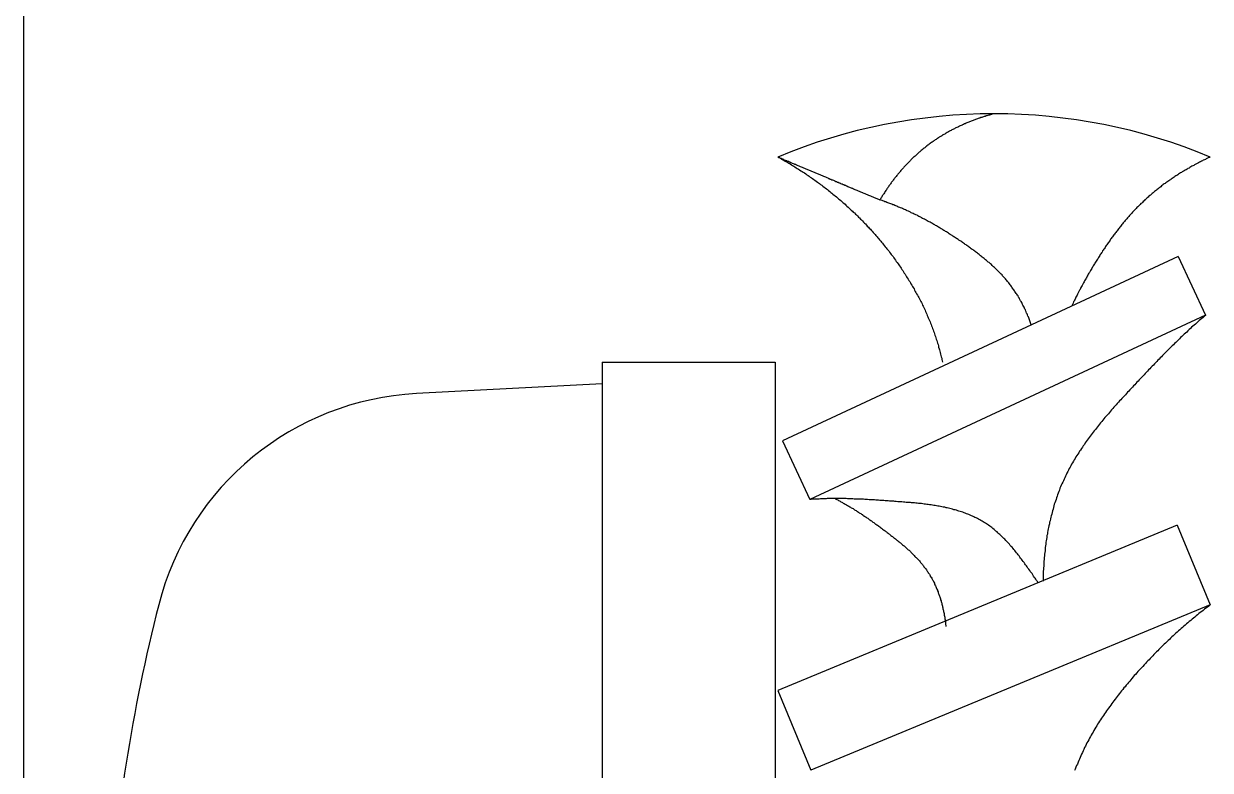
# Model space of a CAD drawing. Extents: x -644 to 649, y 141 to 558.
# Drawn here: x -478.27 to -472.78, y 231.96 to 235.42 of the extents above; entities that cross this region are included whole.
import ezdxf

# ---------------------------------------------------------------- set-up
doc = ezdxf.new("R2010")
doc.units = 0
doc.linetypes.add('CONTINOUS', pattern=[0])
doc.layers.get('0').update_dxf_attribs({"linetype": 'CONTINUOUS'})

msp = doc.modelspace()

# ---------------------------------------------------------------- linework, layer by layer
at = {"color": 7, "linetype": 'CONTINOUS'}
for p, q in [((-478.2728, 217.0009), (-478.2728, 244.5009)), ((-472.9331, 234.341), (-474.7631, 233.4876)), ((-472.9331, 234.341), (-472.8063, 234.0691)), ((-472.8063, 234.0691), (-474.6363, 233.2158)), ((-475.5967, 233.8509), (-474.7967, 233.8509)), ((-475.5967, 233.8509), (-475.5967, 227.6509)), ((-474.7967, 233.8509), (-474.7967, 227.6509)), ((-475.5967, 233.7509), (-476.4567, 233.7059)), ((-475.5967, 233.7509), (-475.5967, 227.7509)), ((-474.7631, 233.4876), (-474.6363, 233.2158)), ((-472.9378, 233.0979), (-474.7847, 232.3329)), ((-472.9378, 233.0979), (-472.7847, 232.7284)), ((-472.7847, 232.7284), (-474.6317, 231.9634)), ((-474.7847, 232.3329), (-474.6317, 231.9634))]:
    msp.add_line(p, q, dxfattribs=at)
at = {"color": 7}
for points in [[(-473.785, 235.001, 0), (-473.789, 235, 0), (-473.793, 234.999, 0), (-473.797, 234.998, 0), (-473.801, 234.997, 0), (-473.805, 234.995, 0), (-473.809, 234.994, 0), (-473.813, 234.993, 0), (-473.818, 234.992, 0), (-473.822, 234.991, 0), (-473.826, 234.989, 0), (-473.83, 234.988, 0), (-473.834, 234.987, 0), (-473.838, 234.985, 0), (-473.842, 234.984, 0), (-473.846, 234.983, 0), (-473.85, 234.981, 0), (-473.854, 234.98, 0), (-473.858, 234.979, 0), (-473.862, 234.977, 0), (-473.866, 234.976, 0), (-473.87, 234.974, 0), (-473.874, 234.973, 0), (-473.878, 234.971, 0), (-473.882, 234.97, 0), (-473.886, 234.968, 0), (-473.89, 234.967, 0), (-473.894, 234.965, 0), (-473.898, 234.964, 0), (-473.902, 234.962, 0), (-473.906, 234.96, 0), (-473.91, 234.959, 0), (-473.914, 234.957, 0), (-473.918, 234.955, 0), (-473.922, 234.954, 0), (-473.926, 234.952, 0), (-473.93, 234.95, 0), (-473.933, 234.948, 0), (-473.937, 234.947, 0), (-473.941, 234.945, 0), (-473.945, 234.943, 0), (-473.949, 234.941, 0), (-473.953, 234.939, 0), (-473.957, 234.938, 0), (-473.961, 234.936, 0), (-473.964, 234.934, 0), (-473.968, 234.932, 0), (-473.972, 234.93, 0), (-473.976, 234.928, 0), (-473.98, 234.926, 0), (-473.983, 234.924, 0), (-473.987, 234.922, 0), (-473.991, 234.92, 0), (-473.995, 234.918, 0), (-473.998, 234.916, 0), (-474.002, 234.914, 0), (-474.006, 234.911, 0), (-474.01, 234.909, 0), (-474.013, 234.907, 0), (-474.017, 234.905, 0), (-474.021, 234.903, 0), (-474.024, 234.901, 0), (-474.028, 234.898, 0), (-474.032, 234.896, 0), (-474.035, 234.894, 0), (-474.039, 234.892, 0), (-474.042, 234.889, 0), (-474.046, 234.887, 0), (-474.05, 234.885, 0), (-474.053, 234.882, 0), (-474.057, 234.88, 0), (-474.06, 234.877, 0), (-474.064, 234.875, 0), (-474.067, 234.873, 0), (-474.071, 234.87, 0), (-474.074, 234.868, 0), (-474.078, 234.865, 0), (-474.081, 234.863, 0), (-474.085, 234.86, 0), (-474.088, 234.857, 0), (-474.091, 234.855, 0), (-474.095, 234.852, 0), (-474.098, 234.85, 0), (-474.102, 234.847, 0), (-474.105, 234.844, 0), (-474.108, 234.842, 0), (-474.112, 234.839, 0), (-474.115, 234.836, 0), (-474.118, 234.834, 0), (-474.122, 234.831, 0), (-474.125, 234.828, 0), (-474.128, 234.825, 0), (-474.131, 234.823, 0), (-474.135, 234.82, 0), (-474.138, 234.817, 0), (-474.141, 234.814, 0), (-474.144, 234.811, 0), (-474.147, 234.808, 0), (-474.15, 234.805, 0), (-474.154, 234.802, 0), (-474.157, 234.8, 0), (-474.16, 234.797, 0), (-474.163, 234.794, 0), (-474.166, 234.791, 0), (-474.169, 234.788, 0), (-474.172, 234.785, 0), (-474.175, 234.782, 0), (-474.178, 234.779, 0), (-474.181, 234.776, 0), (-474.184, 234.772, 0), (-474.187, 234.769, 0), (-474.19, 234.766, 0), (-474.193, 234.763, 0), (-474.196, 234.76, 0), (-474.199, 234.757, 0), (-474.202, 234.754, 0), (-474.204, 234.751, 0), (-474.207, 234.747, 0), (-474.21, 234.744, 0), (-474.213, 234.741, 0), (-474.216, 234.738, 0), (-474.219, 234.734, 0), (-474.221, 234.731, 0), (-474.224, 234.728, 0), (-474.227, 234.725, 0), (-474.23, 234.721, 0), (-474.232, 234.718, 0), (-474.235, 234.715, 0), (-474.238, 234.711, 0), (-474.24, 234.708, 0), (-474.243, 234.705, 0), (-474.246, 234.701, 0), (-474.248, 234.698, 0), (-474.251, 234.694, 0), (-474.253, 234.691, 0), (-474.256, 234.688, 0), (-474.259, 234.684, 0), (-474.261, 234.681, 0), (-474.264, 234.677, 0), (-474.266, 234.674, 0), (-474.269, 234.67, 0), (-474.271, 234.667, 0), (-474.273, 234.663, 0), (-474.276, 234.66, 0), (-474.278, 234.656, 0), (-474.281, 234.653, 0), (-474.283, 234.649, 0), (-474.285, 234.646, 0), (-474.288, 234.642, 0), (-474.29, 234.639, 0), (-474.292, 234.635, 0), (-474.295, 234.631, 0), (-474.297, 234.628, 0), (-474.299, 234.624, 0), (-474.302, 234.621, 0), (-474.304, 234.617, 0), (-474.306, 234.613, 0), (-474.308, 234.61, 0), (-474.31, 234.606, 0), (-474.313, 234.602, 0)], [(-474.785, 234.801, 0), (-474.779, 234.798, 0), (-474.773, 234.795, 0), (-474.768, 234.791, 0), (-474.762, 234.788, 0), (-474.756, 234.785, 0), (-474.751, 234.782, 0), (-474.745, 234.779, 0), (-474.739, 234.775, 0), (-474.734, 234.772, 0), (-474.728, 234.769, 0), (-474.722, 234.765, 0), (-474.717, 234.762, 0), (-474.711, 234.758, 0), (-474.706, 234.755, 0), (-474.7, 234.751, 0), (-474.695, 234.748, 0), (-474.689, 234.744, 0), (-474.684, 234.741, 0), (-474.678, 234.737, 0), (-474.673, 234.734, 0), (-474.667, 234.73, 0), (-474.662, 234.727, 0), (-474.656, 234.723, 0), (-474.651, 234.719, 0), (-474.645, 234.716, 0), (-474.64, 234.712, 0), (-474.635, 234.708, 0), (-474.629, 234.704, 0), (-474.624, 234.701, 0), (-474.618, 234.697, 0), (-474.613, 234.693, 0), (-474.608, 234.689, 0), (-474.602, 234.685, 0), (-474.597, 234.682, 0), (-474.592, 234.678, 0), (-474.587, 234.674, 0), (-474.581, 234.67, 0), (-474.576, 234.666, 0), (-474.571, 234.662, 0), (-474.566, 234.658, 0), (-474.56, 234.654, 0), (-474.555, 234.65, 0), (-474.55, 234.646, 0), (-474.545, 234.642, 0), (-474.54, 234.637, 0), (-474.535, 234.633, 0), (-474.53, 234.629, 0), (-474.524, 234.625, 0), (-474.519, 234.621, 0), (-474.514, 234.617, 0), (-474.509, 234.612, 0), (-474.504, 234.608, 0), (-474.499, 234.604, 0), (-474.494, 234.6, 0), (-474.489, 234.595, 0), (-474.484, 234.591, 0), (-474.479, 234.587, 0), (-474.474, 234.582, 0), (-474.47, 234.578, 0), (-474.465, 234.573, 0), (-474.46, 234.569, 0), (-474.455, 234.564, 0), (-474.45, 234.56, 0), (-474.445, 234.555, 0), (-474.44, 234.551, 0), (-474.436, 234.546, 0), (-474.431, 234.542, 0), (-474.426, 234.537, 0), (-474.421, 234.533, 0), (-474.417, 234.528, 0), (-474.412, 234.523, 0), (-474.407, 234.519, 0), (-474.403, 234.514, 0), (-474.398, 234.51, 0), (-474.393, 234.505, 0), (-474.389, 234.5, 0), (-474.384, 234.495, 0), (-474.38, 234.491, 0), (-474.375, 234.486, 0), (-474.371, 234.481, 0), (-474.366, 234.476, 0), (-474.362, 234.471, 0), (-474.357, 234.467, 0), (-474.353, 234.462, 0), (-474.348, 234.457, 0), (-474.344, 234.452, 0), (-474.339, 234.447, 0), (-474.335, 234.442, 0), (-474.331, 234.437, 0), (-474.326, 234.432, 0), (-474.322, 234.427, 0), (-474.318, 234.422, 0), (-474.314, 234.417, 0), (-474.309, 234.412, 0), (-474.305, 234.407, 0), (-474.301, 234.402, 0), (-474.297, 234.397, 0), (-474.293, 234.392, 0), (-474.289, 234.386, 0), (-474.284, 234.381, 0), (-474.28, 234.376, 0), (-474.276, 234.371, 0), (-474.272, 234.366, 0), (-474.268, 234.361, 0), (-474.264, 234.355, 0), (-474.26, 234.35, 0), (-474.256, 234.345, 0), (-474.252, 234.34, 0), (-474.248, 234.334, 0), (-474.245, 234.329, 0), (-474.241, 234.324, 0), (-474.237, 234.318, 0), (-474.233, 234.313, 0), (-474.229, 234.307, 0), (-474.225, 234.302, 0), (-474.222, 234.297, 0), (-474.218, 234.291, 0), (-474.214, 234.286, 0), (-474.211, 234.28, 0), (-474.207, 234.275, 0), (-474.203, 234.269, 0), (-474.2, 234.264, 0), (-474.196, 234.258, 0), (-474.193, 234.253, 0), (-474.189, 234.247, 0), (-474.186, 234.242, 0), (-474.182, 234.236, 0), (-474.179, 234.23, 0), (-474.175, 234.225, 0), (-474.172, 234.219, 0), (-474.169, 234.214, 0), (-474.165, 234.208, 0), (-474.162, 234.202, 0), (-474.159, 234.197, 0), (-474.155, 234.191, 0), (-474.152, 234.185, 0), (-474.149, 234.179, 0), (-474.146, 234.174, 0), (-474.143, 234.168, 0), (-474.139, 234.162, 0), (-474.136, 234.156, 0), (-474.133, 234.151, 0), (-474.13, 234.145, 0), (-474.127, 234.139, 0), (-474.124, 234.133, 0), (-474.121, 234.127, 0), (-474.118, 234.121, 0), (-474.116, 234.115, 0), (-474.113, 234.11, 0), (-474.11, 234.104, 0), (-474.107, 234.098, 0), (-474.104, 234.092, 0), (-474.102, 234.086, 0), (-474.099, 234.08, 0), (-474.096, 234.074, 0), (-474.094, 234.068, 0), (-474.091, 234.062, 0), (-474.089, 234.056, 0), (-474.086, 234.05, 0), (-474.083, 234.044, 0), (-474.081, 234.038, 0), (-474.079, 234.032, 0), (-474.076, 234.026, 0), (-474.074, 234.02, 0), (-474.071, 234.014, 0), (-474.069, 234.007, 0), (-474.067, 234.001, 0), (-474.065, 233.995, 0), (-474.062, 233.989, 0), (-474.06, 233.983, 0), (-474.058, 233.977, 0), (-474.056, 233.971, 0), (-474.054, 233.964, 0), (-474.052, 233.958, 0), (-474.05, 233.952, 0), (-474.048, 233.946, 0), (-474.046, 233.94, 0), (-474.044, 233.933, 0), (-474.042, 233.927, 0), (-474.041, 233.921, 0), (-474.039, 233.914, 0), (-474.037, 233.908, 0), (-474.035, 233.902, 0), (-474.034, 233.896, 0), (-474.032, 233.889, 0), (-474.031, 233.883, 0), (-474.029, 233.877, 0), (-474.027, 233.87, 0), (-474.026, 233.864, 0), (-474.025, 233.858, 0), (-474.023, 233.851, 0)], [(-474.785, 234.801, 0), (-474.781, 234.799, 0), (-474.777, 234.798, 0), (-474.774, 234.796, 0), (-474.77, 234.795, 0), (-474.766, 234.793, 0), (-474.762, 234.792, 0), (-474.759, 234.79, 0), (-474.755, 234.788, 0), (-474.751, 234.787, 0), (-474.748, 234.785, 0), (-474.744, 234.784, 0), (-474.74, 234.782, 0), (-474.736, 234.781, 0), (-474.733, 234.779, 0), (-474.729, 234.778, 0), (-474.725, 234.776, 0), (-474.722, 234.774, 0), (-474.718, 234.773, 0), (-474.714, 234.771, 0), (-474.71, 234.77, 0), (-474.707, 234.768, 0), (-474.703, 234.767, 0), (-474.699, 234.765, 0), (-474.696, 234.763, 0), (-474.692, 234.762, 0), (-474.688, 234.76, 0), (-474.684, 234.759, 0), (-474.681, 234.757, 0), (-474.677, 234.756, 0), (-474.673, 234.754, 0), (-474.669, 234.752, 0), (-474.666, 234.751, 0), (-474.662, 234.749, 0), (-474.658, 234.748, 0), (-474.655, 234.746, 0), (-474.651, 234.745, 0), (-474.647, 234.743, 0), (-474.643, 234.742, 0), (-474.64, 234.74, 0), (-474.636, 234.738, 0), (-474.632, 234.737, 0), (-474.629, 234.735, 0), (-474.625, 234.734, 0), (-474.621, 234.732, 0), (-474.617, 234.731, 0), (-474.614, 234.729, 0), (-474.61, 234.727, 0), (-474.606, 234.726, 0), (-474.603, 234.724, 0), (-474.599, 234.723, 0), (-474.595, 234.721, 0), (-474.591, 234.72, 0), (-474.588, 234.718, 0), (-474.584, 234.717, 0), (-474.58, 234.715, 0), (-474.577, 234.713, 0), (-474.573, 234.712, 0), (-474.569, 234.71, 0), (-474.565, 234.709, 0), (-474.562, 234.707, 0), (-474.558, 234.706, 0), (-474.554, 234.704, 0), (-474.551, 234.702, 0), (-474.547, 234.701, 0), (-474.543, 234.699, 0), (-474.539, 234.698, 0), (-474.536, 234.696, 0), (-474.532, 234.695, 0), (-474.528, 234.693, 0), (-474.524, 234.692, 0), (-474.521, 234.69, 0), (-474.517, 234.688, 0), (-474.513, 234.687, 0), (-474.51, 234.685, 0), (-474.506, 234.684, 0), (-474.502, 234.682, 0), (-474.498, 234.681, 0), (-474.495, 234.679, 0), (-474.491, 234.677, 0), (-474.487, 234.676, 0), (-474.484, 234.674, 0), (-474.48, 234.673, 0), (-474.476, 234.671, 0), (-474.472, 234.67, 0), (-474.469, 234.668, 0), (-474.465, 234.667, 0), (-474.461, 234.665, 0), (-474.458, 234.663, 0), (-474.454, 234.662, 0), (-474.45, 234.66, 0), (-474.446, 234.659, 0), (-474.443, 234.657, 0), (-474.439, 234.656, 0), (-474.435, 234.654, 0), (-474.432, 234.652, 0), (-474.428, 234.651, 0), (-474.424, 234.649, 0), (-474.42, 234.648, 0), (-474.417, 234.646, 0), (-474.413, 234.645, 0), (-474.409, 234.643, 0), (-474.406, 234.642, 0), (-474.402, 234.64, 0), (-474.398, 234.638, 0), (-474.394, 234.637, 0), (-474.391, 234.635, 0), (-474.387, 234.634, 0), (-474.383, 234.632, 0), (-474.38, 234.631, 0), (-474.376, 234.629, 0), (-474.372, 234.627, 0), (-474.368, 234.626, 0), (-474.365, 234.624, 0), (-474.361, 234.623, 0), (-474.357, 234.621, 0), (-474.353, 234.62, 0), (-474.35, 234.618, 0), (-474.346, 234.617, 0), (-474.342, 234.615, 0), (-474.339, 234.613, 0), (-474.335, 234.612, 0), (-474.331, 234.61, 0), (-474.327, 234.609, 0), (-474.324, 234.607, 0), (-474.32, 234.606, 0), (-474.316, 234.604, 0), (-474.313, 234.602, 0)], [(-472.785, 234.801, 0), (-472.789, 234.799, 0), (-472.794, 234.797, 0), (-472.798, 234.795, 0), (-472.803, 234.792, 0), (-472.807, 234.79, 0), (-472.812, 234.788, 0), (-472.817, 234.786, 0), (-472.821, 234.783, 0), (-472.826, 234.781, 0), (-472.83, 234.779, 0), (-472.834, 234.777, 0), (-472.839, 234.774, 0), (-472.843, 234.772, 0), (-472.848, 234.77, 0), (-472.852, 234.767, 0), (-472.857, 234.765, 0), (-472.861, 234.762, 0), (-472.866, 234.76, 0), (-472.87, 234.758, 0), (-472.875, 234.755, 0), (-472.879, 234.753, 0), (-472.883, 234.75, 0), (-472.888, 234.748, 0), (-472.892, 234.745, 0), (-472.896, 234.742, 0), (-472.901, 234.74, 0), (-472.905, 234.737, 0), (-472.909, 234.735, 0), (-472.914, 234.732, 0), (-472.918, 234.729, 0), (-472.922, 234.727, 0), (-472.927, 234.724, 0), (-472.931, 234.721, 0), (-472.935, 234.719, 0), (-472.939, 234.716, 0), (-472.944, 234.713, 0), (-472.948, 234.71, 0), (-472.952, 234.708, 0), (-472.956, 234.705, 0), (-472.961, 234.702, 0), (-472.965, 234.699, 0), (-472.969, 234.696, 0), (-472.973, 234.693, 0), (-472.977, 234.69, 0), (-472.981, 234.687, 0), (-472.986, 234.685, 0), (-472.99, 234.682, 0), (-472.994, 234.679, 0), (-472.998, 234.676, 0), (-473.002, 234.673, 0), (-473.006, 234.67, 0), (-473.01, 234.667, 0), (-473.014, 234.663, 0), (-473.018, 234.66, 0), (-473.022, 234.657, 0), (-473.026, 234.654, 0), (-473.03, 234.651, 0), (-473.034, 234.648, 0), (-473.038, 234.645, 0), (-473.042, 234.641, 0), (-473.046, 234.638, 0), (-473.049, 234.635, 0), (-473.053, 234.632, 0), (-473.057, 234.629, 0), (-473.061, 234.625, 0), (-473.065, 234.622, 0), (-473.069, 234.619, 0), (-473.072, 234.615, 0), (-473.076, 234.612, 0), (-473.08, 234.609, 0), (-473.084, 234.605, 0), (-473.087, 234.602, 0), (-473.091, 234.598, 0), (-473.095, 234.595, 0), (-473.098, 234.591, 0), (-473.102, 234.588, 0), (-473.106, 234.585, 0), (-473.109, 234.581, 0), (-473.113, 234.577, 0), (-473.117, 234.574, 0), (-473.12, 234.57, 0), (-473.124, 234.567, 0), (-473.127, 234.563, 0), (-473.131, 234.56, 0), (-473.134, 234.556, 0), (-473.138, 234.552, 0), (-473.141, 234.549, 0), (-473.144, 234.545, 0), (-473.148, 234.541, 0), (-473.151, 234.538, 0), (-473.155, 234.534, 0), (-473.158, 234.53, 0), (-473.161, 234.526, 0), (-473.165, 234.523, 0), (-473.168, 234.519, 0), (-473.171, 234.515, 0), (-473.174, 234.511, 0), (-473.178, 234.507, 0), (-473.181, 234.503, 0), (-473.184, 234.5, 0), (-473.187, 234.496, 0), (-473.191, 234.492, 0), (-473.194, 234.488, 0), (-473.197, 234.484, 0), (-473.2, 234.48, 0), (-473.203, 234.476, 0), (-473.206, 234.472, 0), (-473.209, 234.468, 0), (-473.213, 234.464, 0), (-473.216, 234.46, 0), (-473.219, 234.456, 0), (-473.222, 234.452, 0), (-473.225, 234.448, 0), (-473.228, 234.444, 0), (-473.231, 234.44, 0), (-473.234, 234.436, 0), (-473.237, 234.432, 0), (-473.24, 234.428, 0), (-473.243, 234.424, 0), (-473.246, 234.42, 0), (-473.248, 234.416, 0), (-473.251, 234.412, 0), (-473.254, 234.407, 0), (-473.257, 234.403, 0), (-473.26, 234.399, 0), (-473.263, 234.395, 0), (-473.266, 234.391, 0), (-473.269, 234.387, 0), (-473.271, 234.382, 0), (-473.274, 234.378, 0), (-473.277, 234.374, 0), (-473.28, 234.37, 0), (-473.283, 234.366, 0), (-473.285, 234.361, 0), (-473.288, 234.357, 0), (-473.291, 234.353, 0), (-473.294, 234.349, 0), (-473.296, 234.345, 0), (-473.299, 234.34, 0), (-473.302, 234.336, 0), (-473.304, 234.332, 0), (-473.307, 234.328, 0), (-473.31, 234.323, 0), (-473.312, 234.319, 0), (-473.315, 234.315, 0), (-473.318, 234.31, 0), (-473.32, 234.306, 0), (-473.323, 234.302, 0), (-473.326, 234.298, 0), (-473.328, 234.293, 0), (-473.331, 234.289, 0), (-473.333, 234.285, 0), (-473.336, 234.28, 0), (-473.338, 234.276, 0), (-473.341, 234.272, 0), (-473.344, 234.267, 0), (-473.346, 234.263, 0), (-473.349, 234.259, 0), (-473.351, 234.254, 0), (-473.354, 234.25, 0), (-473.356, 234.245, 0), (-473.359, 234.241, 0), (-473.361, 234.237, 0), (-473.363, 234.232, 0), (-473.366, 234.228, 0), (-473.368, 234.223, 0), (-473.371, 234.219, 0), (-473.373, 234.215, 0), (-473.376, 234.21, 0), (-473.378, 234.206, 0), (-473.38, 234.201, 0), (-473.383, 234.197, 0), (-473.385, 234.193, 0), (-473.387, 234.188, 0), (-473.39, 234.184, 0), (-473.392, 234.179, 0), (-473.394, 234.175, 0), (-473.397, 234.17, 0), (-473.399, 234.166, 0), (-473.401, 234.161, 0), (-473.403, 234.157, 0), (-473.406, 234.152, 0), (-473.408, 234.148, 0), (-473.41, 234.143, 0), (-473.412, 234.139, 0), (-473.414, 234.134, 0), (-473.417, 234.13, 0), (-473.419, 234.125, 0), (-473.421, 234.121, 0), (-473.423, 234.116, 0), (-473.425, 234.112, 0)], [(-473.613, 234.024, 0), (-473.614, 234.029, 0), (-473.616, 234.033, 0), (-473.617, 234.038, 0), (-473.619, 234.043, 0), (-473.621, 234.047, 0), (-473.623, 234.052, 0), (-473.624, 234.056, 0), (-473.626, 234.061, 0), (-473.628, 234.065, 0), (-473.63, 234.07, 0), (-473.632, 234.075, 0), (-473.634, 234.079, 0), (-473.636, 234.084, 0), (-473.638, 234.088, 0), (-473.64, 234.093, 0), (-473.642, 234.097, 0), (-473.644, 234.101, 0), (-473.646, 234.106, 0), (-473.648, 234.11, 0), (-473.651, 234.115, 0), (-473.653, 234.119, 0), (-473.655, 234.123, 0), (-473.657, 234.128, 0), (-473.66, 234.132, 0), (-473.662, 234.136, 0), (-473.665, 234.141, 0), (-473.667, 234.145, 0), (-473.669, 234.149, 0), (-473.672, 234.153, 0), (-473.674, 234.158, 0), (-473.677, 234.162, 0), (-473.68, 234.166, 0), (-473.682, 234.17, 0), (-473.685, 234.174, 0), (-473.688, 234.178, 0), (-473.69, 234.182, 0), (-473.693, 234.186, 0), (-473.696, 234.19, 0), (-473.699, 234.194, 0), (-473.702, 234.198, 0), (-473.704, 234.202, 0), (-473.707, 234.206, 0), (-473.71, 234.21, 0), (-473.713, 234.214, 0), (-473.716, 234.218, 0), (-473.719, 234.222, 0), (-473.723, 234.225, 0), (-473.726, 234.229, 0), (-473.729, 234.233, 0), (-473.732, 234.237, 0), (-473.735, 234.24, 0), (-473.738, 234.244, 0), (-473.742, 234.248, 0), (-473.745, 234.251, 0), (-473.748, 234.255, 0), (-473.752, 234.258, 0), (-473.755, 234.262, 0), (-473.758, 234.265, 0), (-473.762, 234.269, 0), (-473.765, 234.272, 0), (-473.769, 234.276, 0), (-473.772, 234.279, 0), (-473.776, 234.283, 0), (-473.779, 234.286, 0), (-473.783, 234.289, 0), (-473.787, 234.293, 0), (-473.79, 234.296, 0), (-473.794, 234.299, 0), (-473.797, 234.303, 0), (-473.801, 234.306, 0), (-473.805, 234.309, 0), (-473.808, 234.312, 0), (-473.812, 234.315, 0), (-473.816, 234.319, 0), (-473.82, 234.322, 0), (-473.824, 234.325, 0), (-473.827, 234.328, 0), (-473.831, 234.331, 0), (-473.835, 234.334, 0), (-473.839, 234.337, 0), (-473.843, 234.341, 0), (-473.847, 234.344, 0), (-473.85, 234.347, 0), (-473.854, 234.35, 0), (-473.858, 234.353, 0), (-473.862, 234.356, 0), (-473.866, 234.359, 0), (-473.87, 234.362, 0), (-473.874, 234.365, 0), (-473.878, 234.368, 0), (-473.882, 234.371, 0), (-473.886, 234.373, 0), (-473.89, 234.376, 0), (-473.894, 234.379, 0), (-473.898, 234.382, 0), (-473.902, 234.385, 0), (-473.906, 234.388, 0), (-473.91, 234.391, 0), (-473.914, 234.394, 0), (-473.918, 234.396, 0), (-473.922, 234.399, 0), (-473.926, 234.402, 0), (-473.93, 234.405, 0), (-473.934, 234.408, 0), (-473.938, 234.411, 0), (-473.942, 234.413, 0), (-473.947, 234.416, 0), (-473.951, 234.419, 0), (-473.955, 234.422, 0), (-473.959, 234.424, 0), (-473.963, 234.427, 0), (-473.967, 234.43, 0), (-473.971, 234.432, 0), (-473.975, 234.435, 0), (-473.979, 234.438, 0), (-473.984, 234.441, 0), (-473.988, 234.443, 0), (-473.992, 234.446, 0), (-473.996, 234.448, 0), (-474, 234.451, 0), (-474.004, 234.454, 0), (-474.009, 234.456, 0), (-474.013, 234.459, 0), (-474.017, 234.461, 0), (-474.021, 234.464, 0), (-474.025, 234.467, 0), (-474.03, 234.469, 0), (-474.034, 234.472, 0), (-474.038, 234.474, 0), (-474.042, 234.477, 0), (-474.047, 234.479, 0), (-474.051, 234.482, 0), (-474.055, 234.484, 0), (-474.059, 234.487, 0), (-474.064, 234.489, 0), (-474.068, 234.491, 0), (-474.072, 234.494, 0), (-474.076, 234.496, 0), (-474.081, 234.499, 0), (-474.085, 234.501, 0), (-474.089, 234.503, 0), (-474.094, 234.506, 0), (-474.098, 234.508, 0), (-474.102, 234.51, 0), (-474.107, 234.513, 0), (-474.111, 234.515, 0), (-474.115, 234.517, 0), (-474.12, 234.519, 0), (-474.124, 234.522, 0), (-474.128, 234.524, 0), (-474.133, 234.526, 0), (-474.137, 234.528, 0), (-474.141, 234.531, 0), (-474.146, 234.533, 0), (-474.15, 234.535, 0), (-474.155, 234.537, 0), (-474.159, 234.539, 0), (-474.163, 234.541, 0), (-474.168, 234.543, 0), (-474.172, 234.545, 0), (-474.177, 234.548, 0), (-474.181, 234.55, 0), (-474.186, 234.552, 0), (-474.19, 234.554, 0), (-474.194, 234.556, 0), (-474.199, 234.558, 0), (-474.203, 234.56, 0), (-474.208, 234.562, 0), (-474.212, 234.564, 0), (-474.217, 234.566, 0), (-474.221, 234.567, 0), (-474.226, 234.569, 0), (-474.23, 234.571, 0), (-474.235, 234.573, 0), (-474.239, 234.575, 0), (-474.244, 234.577, 0), (-474.248, 234.579, 0), (-474.253, 234.58, 0), (-474.258, 234.582, 0), (-474.262, 234.584, 0), (-474.267, 234.586, 0), (-474.271, 234.588, 0), (-474.276, 234.589, 0), (-474.28, 234.591, 0), (-474.285, 234.593, 0), (-474.29, 234.594, 0), (-474.294, 234.596, 0), (-474.299, 234.598, 0), (-474.303, 234.599, 0), (-474.308, 234.601, 0), (-474.313, 234.602, 0)], [(-472.806, 234.069, 0), (-472.812, 234.064, 0), (-472.818, 234.059, 0), (-472.824, 234.054, 0), (-472.83, 234.049, 0), (-472.836, 234.044, 0), (-472.842, 234.038, 0), (-472.847, 234.033, 0), (-472.853, 234.028, 0), (-472.859, 234.023, 0), (-472.865, 234.018, 0), (-472.871, 234.013, 0), (-472.876, 234.007, 0), (-472.882, 234.002, 0), (-472.888, 233.997, 0), (-472.893, 233.991, 0), (-472.899, 233.986, 0), (-472.905, 233.981, 0), (-472.91, 233.976, 0), (-472.916, 233.97, 0), (-472.922, 233.965, 0), (-472.927, 233.959, 0), (-472.933, 233.954, 0), (-472.938, 233.949, 0), (-472.944, 233.943, 0), (-472.95, 233.938, 0), (-472.955, 233.932, 0), (-472.961, 233.927, 0), (-472.966, 233.922, 0), (-472.972, 233.916, 0), (-472.977, 233.911, 0), (-472.983, 233.905, 0), (-472.988, 233.9, 0), (-472.994, 233.894, 0), (-472.999, 233.888, 0), (-473.005, 233.883, 0), (-473.01, 233.877, 0), (-473.016, 233.872, 0), (-473.021, 233.866, 0), (-473.027, 233.861, 0), (-473.032, 233.855, 0), (-473.037, 233.85, 0), (-473.043, 233.844, 0), (-473.048, 233.838, 0), (-473.054, 233.833, 0), (-473.059, 233.827, 0), (-473.064, 233.821, 0), (-473.07, 233.816, 0), (-473.075, 233.81, 0), (-473.081, 233.804, 0), (-473.086, 233.799, 0), (-473.091, 233.793, 0), (-473.097, 233.787, 0), (-473.102, 233.782, 0), (-473.108, 233.776, 0), (-473.113, 233.77, 0), (-473.118, 233.764, 0), (-473.124, 233.759, 0), (-473.129, 233.753, 0), (-473.134, 233.747, 0), (-473.14, 233.742, 0), (-473.145, 233.736, 0), (-473.151, 233.73, 0), (-473.156, 233.724, 0), (-473.161, 233.718, 0), (-473.167, 233.713, 0), (-473.172, 233.707, 0), (-473.177, 233.701, 0), (-473.183, 233.695, 0), (-473.188, 233.69, 0), (-473.193, 233.684, 0), (-473.199, 233.678, 0), (-473.204, 233.672, 0), (-473.209, 233.666, 0), (-473.215, 233.66, 0), (-473.22, 233.654, 0), (-473.225, 233.649, 0), (-473.23, 233.643, 0), (-473.236, 233.637, 0), (-473.241, 233.631, 0), (-473.246, 233.625, 0), (-473.251, 233.619, 0), (-473.256, 233.613, 0), (-473.261, 233.607, 0), (-473.266, 233.601, 0), (-473.272, 233.595, 0), (-473.277, 233.589, 0), (-473.282, 233.583, 0), (-473.287, 233.577, 0), (-473.292, 233.571, 0), (-473.297, 233.565, 0), (-473.302, 233.559, 0), (-473.307, 233.552, 0), (-473.311, 233.546, 0), (-473.316, 233.54, 0), (-473.321, 233.534, 0), (-473.326, 233.528, 0), (-473.331, 233.522, 0), (-473.335, 233.515, 0), (-473.34, 233.509, 0), (-473.345, 233.503, 0), (-473.349, 233.497, 0), (-473.354, 233.49, 0), (-473.358, 233.484, 0), (-473.363, 233.478, 0), (-473.367, 233.471, 0), (-473.372, 233.465, 0), (-473.376, 233.458, 0), (-473.381, 233.452, 0), (-473.385, 233.445, 0), (-473.389, 233.439, 0), (-473.393, 233.432, 0), (-473.398, 233.426, 0), (-473.402, 233.419, 0), (-473.406, 233.413, 0), (-473.41, 233.406, 0), (-473.414, 233.399, 0), (-473.418, 233.393, 0), (-473.422, 233.386, 0), (-473.426, 233.379, 0), (-473.429, 233.372, 0), (-473.433, 233.366, 0), (-473.437, 233.359, 0), (-473.44, 233.352, 0), (-473.444, 233.345, 0), (-473.448, 233.338, 0), (-473.451, 233.331, 0), (-473.454, 233.324, 0), (-473.458, 233.317, 0), (-473.461, 233.31, 0), (-473.464, 233.303, 0), (-473.467, 233.296, 0), (-473.471, 233.289, 0), (-473.474, 233.282, 0), (-473.477, 233.275, 0), (-473.48, 233.268, 0), (-473.482, 233.26, 0), (-473.485, 233.253, 0), (-473.488, 233.246, 0), (-473.491, 233.238, 0), (-473.493, 233.231, 0), (-473.496, 233.224, 0), (-473.498, 233.216, 0), (-473.501, 233.209, 0), (-473.503, 233.201, 0), (-473.506, 233.194, 0), (-473.508, 233.187, 0), (-473.51, 233.179, 0), (-473.512, 233.171, 0), (-473.514, 233.164, 0), (-473.516, 233.156, 0), (-473.518, 233.149, 0), (-473.52, 233.141, 0), (-473.522, 233.134, 0), (-473.524, 233.126, 0), (-473.526, 233.118, 0), (-473.528, 233.111, 0), (-473.529, 233.103, 0), (-473.531, 233.095, 0), (-473.533, 233.087, 0), (-473.534, 233.08, 0), (-473.536, 233.072, 0), (-473.537, 233.064, 0), (-473.538, 233.056, 0), (-473.54, 233.049, 0), (-473.541, 233.041, 0), (-473.542, 233.033, 0), (-473.543, 233.025, 0), (-473.545, 233.018, 0), (-473.546, 233.01, 0), (-473.547, 233.002, 0), (-473.548, 232.994, 0), (-473.549, 232.986, 0), (-473.549, 232.978, 0), (-473.55, 232.971, 0), (-473.551, 232.963, 0), (-473.552, 232.955, 0), (-473.553, 232.947, 0), (-473.553, 232.939, 0), (-473.554, 232.931, 0), (-473.554, 232.924, 0), (-473.555, 232.916, 0), (-473.555, 232.908, 0), (-473.556, 232.9, 0), (-473.556, 232.892, 0), (-473.557, 232.884, 0), (-473.557, 232.877, 0), (-473.557, 232.869, 0), (-473.557, 232.861, 0), (-473.558, 232.853, 0), (-473.558, 232.845, 0), (-473.558, 232.838, 0)], [(-473.581, 232.831, 0), (-473.584, 232.836, 0), (-473.588, 232.841, 0), (-473.591, 232.847, 0), (-473.595, 232.852, 0), (-473.599, 232.857, 0), (-473.602, 232.862, 0), (-473.606, 232.867, 0), (-473.609, 232.873, 0), (-473.613, 232.878, 0), (-473.617, 232.883, 0), (-473.62, 232.888, 0), (-473.624, 232.893, 0), (-473.628, 232.899, 0), (-473.631, 232.904, 0), (-473.635, 232.909, 0), (-473.639, 232.914, 0), (-473.642, 232.919, 0), (-473.646, 232.925, 0), (-473.65, 232.93, 0), (-473.654, 232.935, 0), (-473.658, 232.94, 0), (-473.662, 232.945, 0), (-473.665, 232.95, 0), (-473.669, 232.955, 0), (-473.673, 232.96, 0), (-473.677, 232.965, 0), (-473.681, 232.97, 0), (-473.685, 232.975, 0), (-473.689, 232.98, 0), (-473.693, 232.985, 0), (-473.697, 232.99, 0), (-473.701, 232.995, 0), (-473.706, 232.999, 0), (-473.71, 233.004, 0), (-473.714, 233.009, 0), (-473.718, 233.014, 0), (-473.722, 233.018, 0), (-473.727, 233.023, 0), (-473.731, 233.027, 0), (-473.735, 233.032, 0), (-473.74, 233.036, 0), (-473.744, 233.041, 0), (-473.749, 233.045, 0), (-473.753, 233.049, 0), (-473.758, 233.054, 0), (-473.762, 233.058, 0), (-473.767, 233.062, 0), (-473.771, 233.066, 0), (-473.776, 233.07, 0), (-473.781, 233.074, 0), (-473.785, 233.078, 0), (-473.79, 233.082, 0), (-473.795, 233.086, 0), (-473.8, 233.089, 0), (-473.805, 233.093, 0), (-473.81, 233.097, 0), (-473.815, 233.1, 0), (-473.82, 233.103, 0), (-473.825, 233.107, 0), (-473.83, 233.11, 0), (-473.835, 233.113, 0), (-473.84, 233.116, 0), (-473.846, 233.119, 0), (-473.851, 233.122, 0), (-473.856, 233.125, 0), (-473.862, 233.128, 0), (-473.867, 233.131, 0), (-473.873, 233.133, 0), (-473.878, 233.136, 0), (-473.884, 233.139, 0), (-473.889, 233.141, 0), (-473.895, 233.143, 0), (-473.901, 233.146, 0), (-473.906, 233.148, 0), (-473.912, 233.15, 0), (-473.918, 233.153, 0), (-473.923, 233.155, 0), (-473.929, 233.157, 0), (-473.935, 233.159, 0), (-473.941, 233.161, 0), (-473.947, 233.162, 0), (-473.953, 233.164, 0), (-473.959, 233.166, 0), (-473.965, 233.168, 0), (-473.971, 233.169, 0), (-473.977, 233.171, 0), (-473.983, 233.173, 0), (-473.989, 233.174, 0), (-473.995, 233.176, 0), (-474.001, 233.177, 0), (-474.007, 233.178, 0), (-474.013, 233.18, 0), (-474.02, 233.181, 0), (-474.026, 233.182, 0), (-474.032, 233.183, 0), (-474.038, 233.185, 0), (-474.045, 233.186, 0), (-474.051, 233.187, 0), (-474.057, 233.188, 0), (-474.063, 233.189, 0), (-474.07, 233.19, 0), (-474.076, 233.191, 0), (-474.083, 233.192, 0), (-474.089, 233.193, 0), (-474.095, 233.193, 0), (-474.102, 233.194, 0), (-474.108, 233.195, 0), (-474.114, 233.196, 0), (-474.121, 233.197, 0), (-474.127, 233.197, 0), (-474.134, 233.198, 0), (-474.14, 233.199, 0), (-474.147, 233.199, 0), (-474.153, 233.2, 0), (-474.159, 233.201, 0), (-474.166, 233.201, 0), (-474.172, 233.202, 0), (-474.179, 233.202, 0), (-474.185, 233.203, 0), (-474.192, 233.203, 0), (-474.198, 233.204, 0), (-474.204, 233.204, 0), (-474.211, 233.205, 0), (-474.217, 233.205, 0), (-474.224, 233.206, 0), (-474.23, 233.206, 0), (-474.237, 233.207, 0), (-474.243, 233.207, 0), (-474.249, 233.208, 0), (-474.256, 233.208, 0), (-474.262, 233.209, 0), (-474.269, 233.209, 0), (-474.275, 233.21, 0), (-474.281, 233.21, 0), (-474.288, 233.21, 0), (-474.294, 233.211, 0), (-474.3, 233.211, 0), (-474.307, 233.212, 0), (-474.313, 233.212, 0), (-474.319, 233.213, 0), (-474.326, 233.213, 0), (-474.332, 233.213, 0), (-474.338, 233.214, 0), (-474.344, 233.214, 0), (-474.351, 233.214, 0), (-474.357, 233.215, 0), (-474.363, 233.215, 0), (-474.37, 233.216, 0), (-474.376, 233.216, 0), (-474.382, 233.216, 0), (-474.388, 233.217, 0), (-474.395, 233.217, 0), (-474.401, 233.217, 0), (-474.407, 233.217, 0), (-474.413, 233.218, 0), (-474.419, 233.218, 0), (-474.426, 233.218, 0), (-474.432, 233.218, 0), (-474.438, 233.219, 0), (-474.444, 233.219, 0), (-474.45, 233.219, 0), (-474.457, 233.219, 0), (-474.463, 233.219, 0), (-474.469, 233.22, 0), (-474.475, 233.22, 0), (-474.481, 233.22, 0), (-474.488, 233.22, 0), (-474.494, 233.22, 0), (-474.5, 233.22, 0), (-474.506, 233.22, 0), (-474.512, 233.22, 0), (-474.519, 233.22, 0), (-474.525, 233.22, 0), (-474.531, 233.22, 0), (-474.537, 233.22, 0), (-474.543, 233.22, 0), (-474.55, 233.22, 0), (-474.556, 233.22, 0), (-474.562, 233.219, 0), (-474.568, 233.219, 0), (-474.574, 233.219, 0), (-474.58, 233.219, 0), (-474.587, 233.219, 0), (-474.593, 233.218, 0), (-474.599, 233.218, 0), (-474.605, 233.218, 0), (-474.611, 233.217, 0), (-474.618, 233.217, 0), (-474.624, 233.217, 0), (-474.63, 233.216, 0), (-474.636, 233.216, 0)], [(-474.523, 233.222, 0), (-474.519, 233.22, 0), (-474.516, 233.218, 0), (-474.512, 233.216, 0), (-474.508, 233.214, 0), (-474.504, 233.212, 0), (-474.5, 233.21, 0), (-474.497, 233.208, 0), (-474.493, 233.206, 0), (-474.489, 233.204, 0), (-474.485, 233.202, 0), (-474.482, 233.199, 0), (-474.478, 233.197, 0), (-474.474, 233.195, 0), (-474.471, 233.193, 0), (-474.467, 233.191, 0), (-474.463, 233.189, 0), (-474.459, 233.187, 0), (-474.456, 233.185, 0), (-474.452, 233.182, 0), (-474.448, 233.18, 0), (-474.445, 233.178, 0), (-474.441, 233.176, 0), (-474.437, 233.174, 0), (-474.434, 233.171, 0), (-474.43, 233.169, 0), (-474.427, 233.167, 0), (-474.423, 233.165, 0), (-474.419, 233.162, 0), (-474.416, 233.16, 0), (-474.412, 233.158, 0), (-474.409, 233.155, 0), (-474.405, 233.153, 0), (-474.401, 233.151, 0), (-474.398, 233.148, 0), (-474.394, 233.146, 0), (-474.391, 233.144, 0), (-474.387, 233.141, 0), (-474.384, 233.139, 0), (-474.38, 233.136, 0), (-474.376, 233.134, 0), (-474.373, 233.132, 0), (-474.369, 233.129, 0), (-474.366, 233.127, 0), (-474.362, 233.124, 0), (-474.359, 233.122, 0), (-474.355, 233.119, 0), (-474.352, 233.117, 0), (-474.348, 233.114, 0), (-474.345, 233.112, 0), (-474.341, 233.109, 0), (-474.338, 233.107, 0), (-474.334, 233.104, 0), (-474.331, 233.102, 0), (-474.327, 233.099, 0), (-474.324, 233.097, 0), (-474.32, 233.094, 0), (-474.317, 233.092, 0), (-474.313, 233.089, 0), (-474.31, 233.087, 0), (-474.306, 233.084, 0), (-474.303, 233.081, 0), (-474.3, 233.079, 0), (-474.296, 233.076, 0), (-474.293, 233.074, 0), (-474.289, 233.071, 0), (-474.286, 233.068, 0), (-474.282, 233.066, 0), (-474.279, 233.063, 0), (-474.275, 233.061, 0), (-474.272, 233.058, 0), (-474.269, 233.055, 0), (-474.265, 233.053, 0), (-474.262, 233.05, 0), (-474.258, 233.047, 0), (-474.255, 233.045, 0), (-474.251, 233.042, 0), (-474.248, 233.039, 0), (-474.245, 233.037, 0), (-474.241, 233.034, 0), (-474.238, 233.031, 0), (-474.234, 233.028, 0), (-474.231, 233.026, 0), (-474.228, 233.023, 0), (-474.224, 233.02, 0), (-474.221, 233.017, 0), (-474.218, 233.015, 0), (-474.214, 233.012, 0), (-474.211, 233.009, 0), (-474.208, 233.006, 0), (-474.204, 233.004, 0), (-474.201, 233.001, 0), (-474.198, 232.998, 0), (-474.195, 232.995, 0), (-474.191, 232.992, 0), (-474.188, 232.989, 0), (-474.185, 232.986, 0), (-474.182, 232.983, 0), (-474.178, 232.981, 0), (-474.175, 232.978, 0), (-474.172, 232.975, 0), (-474.169, 232.972, 0), (-474.166, 232.969, 0), (-474.163, 232.966, 0), (-474.16, 232.963, 0), (-474.157, 232.96, 0), (-474.154, 232.957, 0), (-474.151, 232.953, 0), (-474.148, 232.95, 0), (-474.145, 232.947, 0), (-474.142, 232.944, 0), (-474.139, 232.941, 0), (-474.136, 232.938, 0), (-474.133, 232.935, 0), (-474.13, 232.932, 0), (-474.127, 232.928, 0), (-474.125, 232.925, 0), (-474.122, 232.922, 0), (-474.119, 232.919, 0), (-474.116, 232.915, 0), (-474.114, 232.912, 0), (-474.111, 232.909, 0), (-474.109, 232.905, 0), (-474.106, 232.902, 0), (-474.103, 232.898, 0), (-474.101, 232.895, 0), (-474.098, 232.891, 0), (-474.096, 232.888, 0), (-474.094, 232.885, 0), (-474.091, 232.881, 0), (-474.089, 232.877, 0), (-474.086, 232.874, 0), (-474.084, 232.87, 0), (-474.082, 232.867, 0), (-474.08, 232.863, 0), (-474.078, 232.859, 0), (-474.075, 232.856, 0), (-474.073, 232.852, 0), (-474.071, 232.848, 0), (-474.069, 232.844, 0), (-474.067, 232.841, 0), (-474.065, 232.837, 0), (-474.063, 232.833, 0), (-474.061, 232.829, 0), (-474.06, 232.825, 0), (-474.058, 232.821, 0), (-474.056, 232.817, 0), (-474.054, 232.813, 0), (-474.052, 232.809, 0), (-474.051, 232.805, 0), (-474.049, 232.801, 0), (-474.047, 232.797, 0), (-474.046, 232.793, 0), (-474.044, 232.789, 0), (-474.043, 232.785, 0), (-474.041, 232.781, 0), (-474.04, 232.777, 0), (-474.038, 232.773, 0), (-474.037, 232.769, 0), (-474.036, 232.765, 0), (-474.034, 232.761, 0), (-474.033, 232.757, 0), (-474.032, 232.752, 0), (-474.03, 232.748, 0), (-474.029, 232.744, 0), (-474.028, 232.74, 0), (-474.027, 232.736, 0), (-474.026, 232.732, 0), (-474.025, 232.727, 0), (-474.024, 232.723, 0), (-474.023, 232.719, 0), (-474.022, 232.715, 0), (-474.021, 232.71, 0), (-474.02, 232.706, 0), (-474.019, 232.702, 0), (-474.018, 232.698, 0), (-474.017, 232.693, 0), (-474.016, 232.689, 0), (-474.015, 232.685, 0), (-474.015, 232.681, 0), (-474.014, 232.676, 0), (-474.013, 232.672, 0), (-474.013, 232.668, 0), (-474.012, 232.664, 0), (-474.011, 232.659, 0), (-474.011, 232.655, 0), (-474.01, 232.651, 0), (-474.01, 232.646, 0), (-474.009, 232.642, 0), (-474.009, 232.638, 0), (-474.008, 232.634, 0), (-474.008, 232.629, 0)], [(-472.785, 232.728, 0), (-472.791, 232.723, 0), (-472.798, 232.718, 0), (-472.805, 232.713, 0), (-472.811, 232.708, 0), (-472.818, 232.703, 0), (-472.824, 232.698, 0), (-472.831, 232.693, 0), (-472.837, 232.688, 0), (-472.844, 232.683, 0), (-472.85, 232.678, 0), (-472.856, 232.672, 0), (-472.863, 232.667, 0), (-472.869, 232.662, 0), (-472.875, 232.657, 0), (-472.882, 232.651, 0), (-472.888, 232.646, 0), (-472.894, 232.641, 0), (-472.901, 232.635, 0), (-472.907, 232.63, 0), (-472.913, 232.624, 0), (-472.919, 232.619, 0), (-472.925, 232.613, 0), (-472.932, 232.608, 0), (-472.938, 232.602, 0), (-472.944, 232.597, 0), (-472.95, 232.591, 0), (-472.956, 232.586, 0), (-472.962, 232.58, 0), (-472.968, 232.574, 0), (-472.974, 232.569, 0), (-472.98, 232.563, 0), (-472.986, 232.557, 0), (-472.992, 232.551, 0), (-472.998, 232.546, 0), (-473.004, 232.54, 0), (-473.01, 232.534, 0), (-473.016, 232.528, 0), (-473.022, 232.522, 0), (-473.028, 232.516, 0), (-473.033, 232.511, 0), (-473.039, 232.505, 0), (-473.045, 232.499, 0), (-473.051, 232.493, 0), (-473.057, 232.487, 0), (-473.062, 232.481, 0), (-473.068, 232.475, 0), (-473.074, 232.469, 0), (-473.08, 232.463, 0), (-473.085, 232.457, 0), (-473.091, 232.451, 0), (-473.097, 232.444, 0), (-473.102, 232.438, 0), (-473.108, 232.432, 0), (-473.113, 232.426, 0), (-473.119, 232.42, 0), (-473.125, 232.414, 0), (-473.13, 232.407, 0), (-473.136, 232.401, 0), (-473.141, 232.395, 0), (-473.147, 232.388, 0), (-473.152, 232.382, 0), (-473.157, 232.376, 0), (-473.163, 232.369, 0), (-473.168, 232.363, 0), (-473.174, 232.357, 0), (-473.179, 232.35, 0), (-473.184, 232.344, 0), (-473.189, 232.337, 0), (-473.195, 232.331, 0), (-473.2, 232.324, 0), (-473.205, 232.318, 0), (-473.21, 232.311, 0), (-473.215, 232.305, 0), (-473.22, 232.298, 0), (-473.225, 232.292, 0), (-473.23, 232.285, 0), (-473.235, 232.278, 0), (-473.24, 232.272, 0), (-473.245, 232.265, 0), (-473.25, 232.258, 0), (-473.255, 232.251, 0), (-473.26, 232.245, 0), (-473.265, 232.238, 0), (-473.269, 232.231, 0), (-473.274, 232.224, 0), (-473.279, 232.217, 0), (-473.283, 232.211, 0), (-473.288, 232.204, 0), (-473.292, 232.197, 0), (-473.297, 232.19, 0), (-473.301, 232.183, 0), (-473.306, 232.176, 0), (-473.31, 232.169, 0), (-473.314, 232.162, 0), (-473.318, 232.155, 0), (-473.323, 232.147, 0), (-473.327, 232.14, 0), (-473.331, 232.133, 0), (-473.335, 232.126, 0), (-473.339, 232.119, 0), (-473.343, 232.112, 0), (-473.347, 232.104, 0), (-473.351, 232.097, 0), (-473.355, 232.09, 0), (-473.358, 232.082, 0), (-473.362, 232.075, 0), (-473.366, 232.068, 0), (-473.369, 232.06, 0), (-473.373, 232.053, 0), (-473.376, 232.045, 0), (-473.38, 232.038, 0), (-473.383, 232.03, 0), (-473.387, 232.023, 0), (-473.39, 232.015, 0), (-473.393, 232.008, 0), (-473.396, 232, 0), (-473.399, 231.992, 0), (-473.403, 231.985, 0), (-473.406, 231.977, 0), (-473.409, 231.969, 0), (-473.412, 231.962, 0)]]:
    msp.add_polyline3d(points, dxfattribs=at)
at = {"color": 7, "linetype": 'CONTINOUS'}
for centre, radius, start, end in [((-473.7847, 232.4009), 2.6, 67.3801, 112.6199), ((-476.3886, 232.4077), 1.3, 93, 165.684), ((-469.8967, 230.7509), 8, 165.68397, 176.4167)]:
    msp.add_arc(centre, radius, start, end, dxfattribs=at)

doc.saveas('drawing.dxf')
